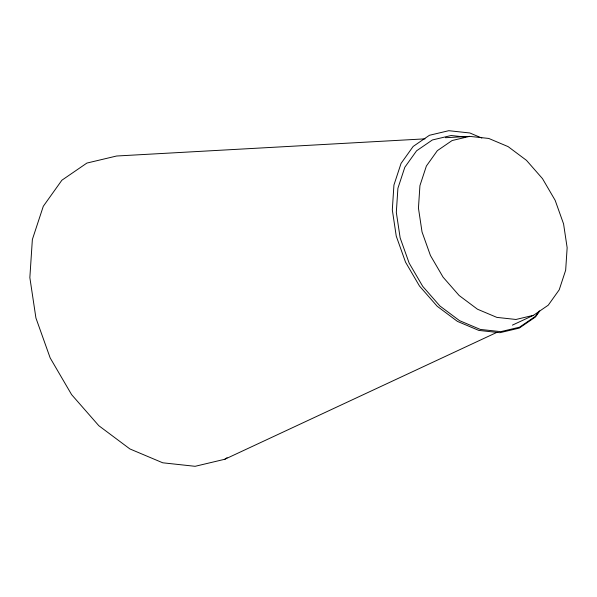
<?xml version="1.0" encoding="UTF-8"?>
<svg xmlns="http://www.w3.org/2000/svg" width="597" height="597" viewBox="0 0 597 597"><rect width="100%" height="100%" fill="white"/><g stroke="black" fill="none" stroke-linecap="round" stroke-linejoin="round"><path stroke-width="0.9" d="M539.098 311.104L535.352 316.35L519.554 327.186L500.779 331.648L480.309 329.425L459.548 320.664L439.907 305.977L422.721 286.351L409.161 263.128L400.154 237.897L396.318 212.368L397.908 188.286L404.811 167.287L416.572 150.81L432.37 139.974L451.145 135.512L465.384 137.056M539.718 311.044L535.509 316.947L519.233 328.111L499.89 332.708L478.816 330.417L457.429 321.395L437.198 306.261L419.497 286.053L405.527 262.135L396.251 236.143L392.304 209.845L393.938 185.04L401.05 163.414L413.161 146.444L429.437 135.28L448.772 130.691L469.854 132.982L481.831 138.026M425.042 138.847L116.594 156.011L86.893 163.071L61.887 180.212L43.29 206.286L32.365 239.501L29.85 277.605L35.924 317.992L50.17 357.916L71.618 394.647L98.811 425.698L129.885 448.937L162.735 462.794L195.115 466.309L224.815 459.257L227.091 457.698M512.405 325.134L533.494 315.306L548.247 305.186L559.217 289.806L565.665 270.202L567.15 247.718L563.568 223.89L555.158 200.331L542.501 178.652L526.457 160.332L508.122 146.623L488.742 138.444L469.63 136.37L445.481 137.713M224.815 459.257L497.226 332.216M469.63 136.37L452.108 140.534L437.355 150.645L426.377 166.033L419.93 185.63L418.445 208.114L422.034 231.949L430.437 255.501L443.093 277.18L459.138 295.5L477.481 309.216L496.861 317.388L515.965 319.47L533.494 315.306"/></g></svg>
